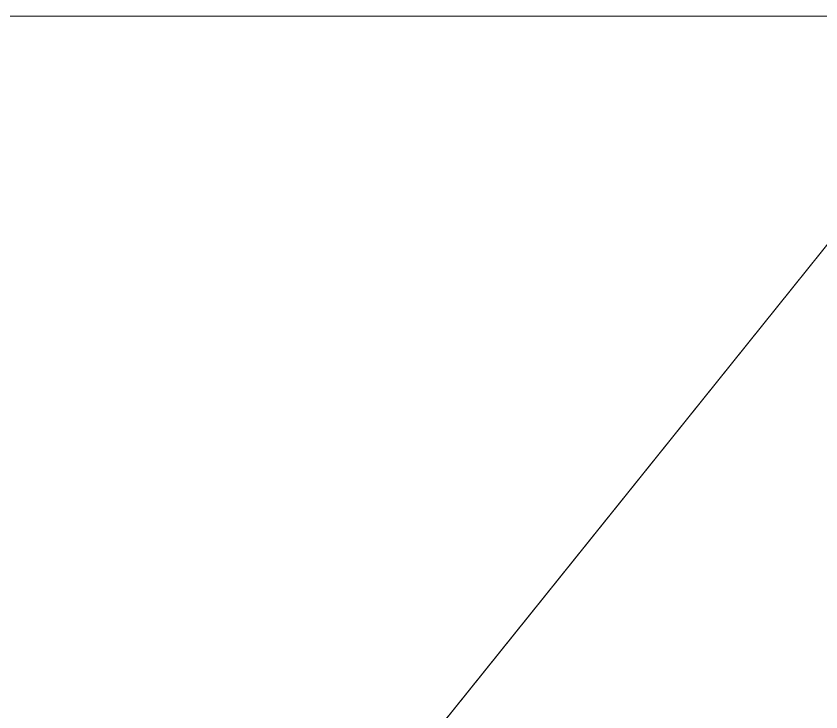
# Model space of a CAD drawing. Header units: millimetres. Extents: x 11098 to 33953, y -10594 to 3707.
# Drawn here: x 31662 to 31990.5, y -905.9 to -622 of the extents above; entities that cross this region are included whole.
import ezdxf

# ---------------------------------------------------------------- set-up
doc = ezdxf.new("R2010")
doc.units = ezdxf.units.MM
doc.layers.add('A-WALL', color=113, linetype='Continuous', lineweight=9)

msp = doc.modelspace()

# ---------------------------------------------------------------- meshes
at = {"layer": 'A-WALL'}
mesh = msp.add_polyface(dxfattribs=at)
corners = [(26883.75, -1082), (26885.67, -622), (32068, -622), (32068, -1082), (31698.2, -1082), (33493.1, -622), (33493.1, -1082), (32953, -1082), (32953, -622)]
mesh.append_faces([[corners[k] for k in face] for face in [(6, 7, 8, 5)]])
mesh.append_faces([[corners[k] for k in face] for face in [(4, 2, 3)]], dxfattribs={"vtx0": -1})
mesh.append_faces([[corners[k] for k in face] for face in [(1, 2, 4, 0)]], dxfattribs={"vtx1": -1})
mesh = msp.add_polyface(dxfattribs=at)
corners = [(26883.75, -1082, 4000), (31698.2, -1082, 4000), (32158.2, -1082, 4000), (33493.1, -1082, 4000), (33493.1, -622, 4000), (26885.67, -622, 4000)]
mesh.append_faces([[corners[k] for k in face] for face in [(1, 5, 0)]], dxfattribs={"vtx0": -1})
mesh.append_faces([[corners[k] for k in face] for face in [(4, 5, 1, 2)]], dxfattribs={"vtx1": -1, "vtx3": -1})
mesh.append_faces([[corners[k] for k in face] for face in [(2, 3, 4)]], dxfattribs={"vtx2": -1})
mesh = msp.add_polyface(dxfattribs=at)
corners = [(26885.67, -622, 4000), (33493.1, -622, 4000), (33493.1, -622), (32953, -622), (32953, -622, 2135), (32068, -622, 2135), (32068, -622), (26885.67, -622)]
mesh.append_faces([[corners[k] for k in face] for face in [(1, 4, 5, 0)]], dxfattribs={"vtx0": -1, "vtx2": -1})
mesh.append_faces([[corners[k] for k in face] for face in [(2, 3, 4, 1)]], dxfattribs={"vtx2": -1})
mesh.append_faces([[corners[k] for k in face] for face in [(5, 6, 7, 0)]], dxfattribs={"vtx3": -1})

doc.saveas('drawing.dxf')
